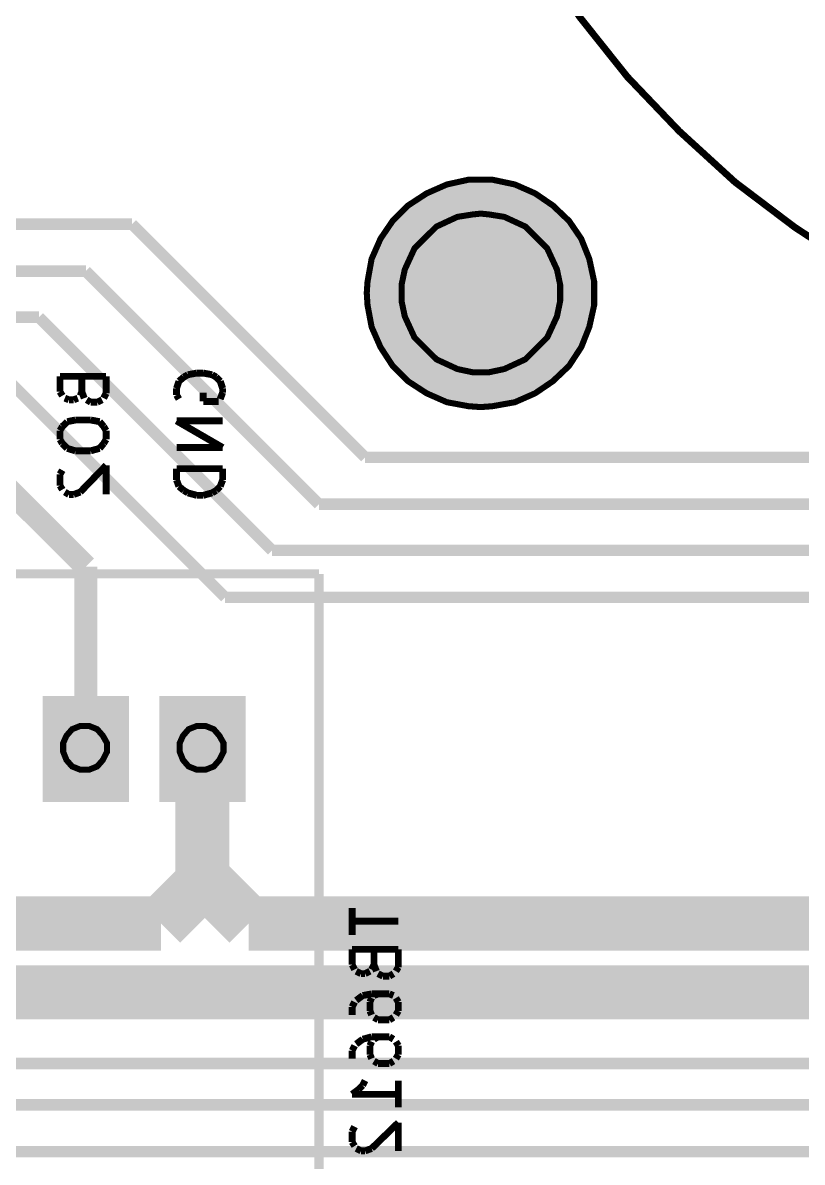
# Model space of a CAD drawing. Header units: millimetres. Extents: x 10 to 287, y 10 to 200.
# Drawn here: x 138.33 to 155.31, y 103.22 to 128.05 of the extents above; entities that cross this region are included whole.
import ezdxf

# ---------------------------------------------------------------- set-up
doc = ezdxf.new("R2010")
doc.units = ezdxf.units.MM
doc.layers.add('H', color=7, linetype='Continuous')
doc.layers.add('P', color=7, linetype='Continuous')

msp = doc.modelspace()

# ---------------------------------------------------------------- hatches: boundary and pattern name
at = {"layer": 'H', "linetype": 'Continuous'}
for points in [[(148.308, 119.68), (148.061, 119.68), (147.567, 119.786), (147.126, 119.962), (146.738, 120.244), (146.403, 120.579), (146.138, 120.968), (145.944, 121.408), (145.838, 121.902), (145.838, 122.149), (145.838, 122.414), (145.944, 122.89), (146.138, 123.331), (146.403, 123.737), (146.738, 124.072), (147.126, 124.337), (147.567, 124.531), (148.061, 124.619), (148.308, 124.636), (148.572, 124.619), (149.049, 124.531), (149.49, 124.337), (149.895, 124.072), (150.23, 123.737), (150.495, 123.331), (150.689, 122.89), (150.777, 122.414), (150.795, 122.149), (150.777, 121.902), (150.689, 121.408), (150.495, 120.968), (150.23, 120.579), (149.895, 120.244), (149.49, 119.962), (149.049, 119.786), (148.572, 119.68), (148.308, 119.68)], [(148.308, 119.68), (148.061, 119.68), (147.567, 119.786), (147.126, 119.962), (146.738, 120.244), (146.403, 120.579), (146.138, 120.968), (145.944, 121.408), (145.838, 121.902), (145.838, 122.149), (145.838, 122.414), (145.944, 122.89), (146.138, 123.331), (146.403, 123.737), (146.738, 124.072), (147.126, 124.337), (147.567, 124.531), (148.061, 124.619), (148.308, 124.636), (148.572, 124.619), (149.049, 124.531), (149.49, 124.337), (149.895, 124.072), (150.23, 123.737), (150.495, 123.331), (150.689, 122.89), (150.777, 122.414), (150.795, 122.149), (150.777, 121.902), (150.689, 121.408), (150.495, 120.968), (150.23, 120.579), (149.895, 120.244), (149.49, 119.962), (149.049, 119.786), (148.572, 119.68), (148.308, 119.68)], [(148.308, 120.421), (148.131, 120.438), (147.796, 120.509), (147.338, 120.721), (146.879, 121.179), (146.667, 121.638), (146.597, 121.973), (146.579, 122.167), (146.597, 122.343), (146.667, 122.678), (146.879, 123.137), (147.338, 123.596), (147.796, 123.807), (148.131, 123.878), (148.308, 123.878), (148.484, 123.878), (148.837, 123.807), (149.296, 123.596), (149.754, 123.137), (149.966, 122.661), (150.036, 122.326), (150.036, 122.149), (150.036, 121.973), (149.966, 121.638), (149.754, 121.179), (149.296, 120.721), (148.837, 120.509), (148.484, 120.438), (148.308, 120.421)], [(148.308, 120.421), (148.131, 120.438), (147.796, 120.509), (147.338, 120.721), (146.879, 121.179), (146.667, 121.638), (146.597, 121.973), (146.579, 122.167), (146.597, 122.343), (146.667, 122.678), (146.879, 123.137), (147.338, 123.596), (147.796, 123.807), (148.131, 123.878), (148.308, 123.878), (148.484, 123.878), (148.837, 123.807), (149.296, 123.596), (149.754, 123.137), (149.966, 122.661), (150.036, 122.326), (150.036, 122.149), (150.036, 121.973), (149.966, 121.638), (149.754, 121.179), (149.296, 120.721), (148.837, 120.509), (148.484, 120.438), (148.308, 120.421)], [(139.682, 111.76), (139.594, 111.778), (139.418, 111.848), (139.277, 111.989), (139.206, 112.148), (139.206, 112.254), (139.206, 112.342), (139.277, 112.518), (139.418, 112.642), (139.594, 112.713), (139.682, 112.73), (139.788, 112.713), (139.965, 112.642), (140.088, 112.518), (140.159, 112.342), (140.159, 112.254), (140.159, 112.148), (140.088, 111.989), (139.965, 111.848), (139.788, 111.778), (139.682, 111.76)], [(139.682, 111.76), (139.594, 111.778), (139.418, 111.848), (139.277, 111.989), (139.206, 112.148), (139.206, 112.254), (139.206, 112.342), (139.277, 112.518), (139.418, 112.642), (139.594, 112.713), (139.682, 112.73), (139.788, 112.713), (139.965, 112.642), (140.088, 112.518), (140.159, 112.342), (140.159, 112.254), (140.159, 112.148), (140.088, 111.989), (139.965, 111.848), (139.788, 111.778), (139.682, 111.76)], [(142.222, 111.76), (142.134, 111.778), (141.958, 111.848), (141.817, 111.989), (141.746, 112.148), (141.746, 112.254), (141.746, 112.342), (141.817, 112.518), (141.958, 112.642), (142.134, 112.713), (142.222, 112.73), (142.328, 112.713), (142.505, 112.642), (142.628, 112.518), (142.699, 112.342), (142.699, 112.254), (142.699, 112.148), (142.628, 111.989), (142.505, 111.848), (142.328, 111.778), (142.222, 111.76)], [(142.222, 111.76), (142.134, 111.778), (141.958, 111.848), (141.817, 111.989), (141.746, 112.148), (141.746, 112.254), (141.746, 112.342), (141.817, 112.518), (141.958, 112.642), (142.134, 112.713), (142.222, 112.73), (142.328, 112.713), (142.505, 112.642), (142.628, 112.518), (142.699, 112.342), (142.699, 112.254), (142.699, 112.148), (142.628, 111.989), (142.505, 111.848), (142.328, 111.778), (142.222, 111.76)]]:
    msp.add_hatch(color=256, dxfattribs=at).paths.add_polyline_path(points)

# ---------------------------------------------------------------- linework, layer by layer
at = {"layer": 'P'}
for points, const_width in [([(147.197, 134.973), (147.426, 134.144), (148.008, 132.539), (148.713, 131.004), (149.543, 129.558), (150.46, 128.182), (151.5, 126.877), (152.629, 125.695), (153.846, 124.583), (155.152, 123.596), (156.528, 122.696), (157.974, 121.92), (159.491, 121.25), (161.061, 120.721), (162.683, 120.297), (164.359, 120.015), (166.053, 119.874), (166.917, 119.874), (167.181, 119.874), (166.952, 119.874)], 0.15), ([(147.197, 134.973), (147.426, 134.144), (148.008, 132.539), (148.713, 131.004), (149.543, 129.558), (150.46, 128.182), (151.5, 126.877), (152.629, 125.695), (153.846, 124.583), (155.152, 123.596), (156.528, 122.696), (157.974, 121.92), (159.491, 121.25), (161.061, 120.721), (162.683, 120.297), (164.359, 120.015), (166.053, 119.874), (166.917, 119.874), (167.181, 119.874), (166.952, 119.874)], 0.15), ([(129.963, 125.924), (139.7, 116.205)], 0.5), ([(129.963, 125.924), (139.7, 116.205)], 0.5), ([(150.777, 122.167), (150.777, 122.414), (150.671, 122.908), (150.495, 123.349), (150.23, 123.737), (149.878, 124.072), (149.49, 124.337), (149.049, 124.531), (148.555, 124.636), (148.308, 124.636), (148.043, 124.636), (147.567, 124.531), (147.126, 124.337), (146.72, 124.072), (146.385, 123.737), (146.121, 123.349), (145.927, 122.908), (145.838, 122.414), (145.821, 122.167), (145.838, 121.902), (145.927, 121.426), (146.121, 120.985), (146.385, 120.579), (146.72, 120.244), (147.126, 119.98), (147.567, 119.786), (148.043, 119.698), (148.308, 119.68), (148.555, 119.698), (149.049, 119.786), (149.49, 119.98), (149.878, 120.244), (150.23, 120.579), (150.495, 120.985), (150.671, 121.426), (150.777, 121.902), (150.777, 122.167), (150.777, 122.167)], 0.132), ([(150.777, 122.167), (150.777, 122.414), (150.671, 122.908), (150.495, 123.349), (150.23, 123.737), (149.878, 124.072), (149.49, 124.337), (149.049, 124.531), (148.555, 124.636), (148.308, 124.636), (148.043, 124.636), (147.567, 124.531), (147.126, 124.337), (146.72, 124.072), (146.385, 123.737), (146.121, 123.349), (145.927, 122.908), (145.838, 122.414), (145.821, 122.167), (145.838, 121.902), (145.927, 121.426), (146.121, 120.985), (146.385, 120.579), (146.72, 120.244), (147.126, 119.98), (147.567, 119.786), (148.043, 119.698), (148.308, 119.68), (148.555, 119.698), (149.049, 119.786), (149.49, 119.98), (149.878, 120.244), (150.23, 120.579), (150.495, 120.985), (150.671, 121.426), (150.777, 121.902), (150.777, 122.167), (150.777, 122.167)], 0.132), ([(150.036, 122.167), (150.036, 122.343), (149.966, 122.678), (149.754, 123.137), (149.278, 123.613), (148.819, 123.825), (148.484, 123.878), (148.308, 123.896), (148.131, 123.878), (147.796, 123.825), (147.338, 123.613), (146.861, 123.137), (146.65, 122.678), (146.579, 122.343), (146.579, 122.167), (146.579, 121.991), (146.65, 121.655), (146.861, 121.197), (147.338, 120.721), (147.796, 120.509), (148.131, 120.438), (148.308, 120.438), (148.484, 120.438), (148.819, 120.509), (149.278, 120.721), (149.754, 121.197), (149.966, 121.655), (150.036, 121.991), (150.036, 122.167), (150.036, 122.167)], 0.132), ([(150.036, 122.167), (150.036, 122.343), (149.966, 122.678), (149.754, 123.137), (149.278, 123.613), (148.819, 123.825), (148.484, 123.878), (148.308, 123.896), (148.131, 123.878), (147.796, 123.825), (147.338, 123.613), (146.861, 123.137), (146.65, 122.678), (146.579, 122.343), (146.579, 122.167), (146.579, 121.991), (146.65, 121.655), (146.861, 121.197), (147.338, 120.721), (147.796, 120.509), (148.131, 120.438), (148.308, 120.438), (148.484, 120.438), (148.819, 120.509), (149.278, 120.721), (149.754, 121.197), (149.966, 121.655), (150.036, 121.991), (150.036, 122.167), (150.036, 122.167)], 0.132), ([(140.705, 123.666), (103.117, 123.666)], 0.25), ([(140.705, 123.666), (103.117, 123.666)], 0.25), ([(145.785, 118.586), (140.705, 123.666)], 0.25), ([(145.785, 118.586), (140.705, 123.666)], 0.25), ([(139.7, 122.643), (101.088, 122.643)], 0.25), ([(139.7, 122.643), (101.088, 122.643)], 0.25), ([(144.78, 117.563), (139.7, 122.643)], 0.25), ([(144.78, 117.563), (139.7, 122.643)], 0.25), ([(138.677, 121.638), (115.764, 121.638)], 0.25), ([(138.677, 121.638), (115.764, 121.638)], 0.25), ([(143.757, 116.558), (138.677, 121.638)], 0.25), ([(143.757, 116.558), (138.677, 121.638)], 0.25), ([(142.734, 115.535), (137.654, 120.615)], 0.25), ([(142.734, 115.535), (137.654, 120.615)], 0.25), ([(141.834, 120.333), (141.923, 120.385)], 0.15), ([(141.834, 120.333), (141.923, 120.385)], 0.15), ([(141.923, 120.385), (142.117, 120.421)], 0.15), ([(141.923, 120.385), (142.117, 120.421)], 0.15), ([(142.117, 120.421), (142.258, 120.421)], 0.15), ([(142.117, 120.421), (142.258, 120.421)], 0.15), ([(142.258, 120.421), (142.452, 120.385)], 0.15), ([(142.258, 120.421), (142.452, 120.385)], 0.15), ([(142.452, 120.385), (142.54, 120.333)], 0.15), ([(142.452, 120.385), (142.54, 120.333)], 0.15), ([(140.141, 120.35), (139.136, 120.35)], 0.15), ([(139.136, 120.35), (139.136, 120.015)], 0.15), ([(140.141, 120.35), (139.136, 120.35)], 0.15), ([(139.136, 120.35), (139.136, 120.015)], 0.15), ([(139.612, 120.015), (139.612, 120.35)], 0.15), ([(139.612, 120.015), (139.612, 120.35)], 0.15), ([(140.141, 119.98), (140.141, 120.35)], 0.15), ([(140.141, 119.98), (140.141, 120.35)], 0.15), ([(141.676, 120.086), (141.728, 120.244)], 0.15), ([(141.676, 120.086), (141.728, 120.244)], 0.15), ([(141.728, 120.244), (141.834, 120.333)], 0.15), ([(141.728, 120.244), (141.834, 120.333)], 0.15), ([(142.54, 120.333), (142.628, 120.244)], 0.15), ([(142.54, 120.333), (142.628, 120.244)], 0.15), ([(142.628, 120.244), (142.681, 120.086)], 0.15), ([(142.628, 120.244), (142.681, 120.086)], 0.15), ([(139.136, 120.015), (139.188, 119.927)], 0.15), ([(139.136, 120.015), (139.188, 119.927)], 0.15), ([(139.241, 119.874), (139.33, 119.839)], 0.15), ([(139.241, 119.874), (139.33, 119.839)], 0.15), ([(139.435, 119.839), (139.524, 119.874)], 0.15), ([(139.435, 119.839), (139.524, 119.874)], 0.15), ([(139.577, 119.927), (139.612, 120.015)], 0.15), ([(139.577, 119.927), (139.612, 120.015)], 0.15), ([(139.612, 120.015), (139.665, 119.874)], 0.15), ([(139.612, 120.015), (139.665, 119.874)], 0.15), ([(140.088, 119.874), (140.141, 119.98)], 0.15), ([(140.088, 119.874), (140.141, 119.98)], 0.15), ([(141.676, 119.944), (141.676, 120.086)], 0.15), ([(141.676, 119.944), (141.676, 120.086)], 0.15), ([(141.728, 119.856), (141.676, 119.944)], 0.15), ([(141.728, 119.856), (141.676, 119.944)], 0.15), ([(142.258, 119.803), (142.258, 119.997)], 0.15), ([(142.258, 119.803), (142.258, 119.997)], 0.15), ([(142.681, 119.997), (142.628, 119.856)], 0.15), ([(142.681, 119.997), (142.628, 119.856)], 0.15), ([(142.681, 120.086), (142.681, 119.997)], 0.15), ([(142.681, 120.086), (142.681, 119.997)], 0.15), ([(139.33, 119.839), (139.435, 119.839)], 0.15), ([(139.33, 119.839), (139.435, 119.839)], 0.15), ([(139.718, 119.839), (139.806, 119.786)], 0.15), ([(139.718, 119.839), (139.806, 119.786)], 0.15), ([(139.806, 119.786), (139.947, 119.786)], 0.15), ([(139.806, 119.786), (139.947, 119.786)], 0.15), ([(139.947, 119.786), (140.053, 119.839)], 0.15), ([(139.947, 119.786), (140.053, 119.839)], 0.15), ([(142.593, 119.803), (142.258, 119.803)], 0.15), ([(142.593, 119.803), (142.258, 119.803)], 0.15), ([(139.294, 119.362), (139.188, 119.257)], 0.15), ([(139.294, 119.362), (139.188, 119.257)], 0.15), ([(139.471, 119.398), (139.294, 119.362)], 0.15), ([(139.471, 119.398), (139.294, 119.362)], 0.15), ([(139.806, 119.398), (139.471, 119.398)], 0.15), ([(139.806, 119.398), (139.471, 119.398)], 0.15), ([(140, 119.362), (139.806, 119.398)], 0.15), ([(140, 119.362), (139.806, 119.398)], 0.15), ([(140.088, 119.257), (140, 119.362)], 0.15), ([(140.088, 119.257), (140, 119.362)], 0.15), ([(142.681, 119.38), (141.676, 119.38)], 0.15), ([(141.676, 119.38), (142.681, 118.798)], 0.15), ([(142.681, 119.38), (141.676, 119.38)], 0.15), ([(141.676, 119.38), (142.681, 118.798)], 0.15), ([(139.188, 119.257), (139.136, 119.168)], 0.15), ([(139.188, 119.257), (139.136, 119.168)], 0.15), ([(139.136, 119.168), (139.136, 118.974)], 0.15), ([(139.136, 119.168), (139.136, 118.974)], 0.15), ([(140.141, 119.168), (140.088, 119.257)], 0.15), ([(140.141, 119.168), (140.088, 119.257)], 0.15), ([(140.141, 118.974), (140.141, 119.168)], 0.15), ([(140.141, 118.974), (140.141, 119.168)], 0.15), ([(139.136, 118.974), (139.188, 118.886)], 0.15), ([(139.136, 118.974), (139.188, 118.886)], 0.15), ([(139.188, 118.886), (139.294, 118.78)], 0.15), ([(139.188, 118.886), (139.294, 118.78)], 0.15), ([(140, 118.78), (140.088, 118.886)], 0.15), ([(140, 118.78), (140.088, 118.886)], 0.15), ([(140.088, 118.886), (140.141, 118.974)], 0.15), ([(140.088, 118.886), (140.141, 118.974)], 0.15), ([(139.294, 118.78), (139.471, 118.727)], 0.15), ([(139.294, 118.78), (139.471, 118.727)], 0.15), ([(139.471, 118.727), (139.806, 118.727)], 0.15), ([(139.471, 118.727), (139.806, 118.727)], 0.15), ([(139.806, 118.727), (140, 118.78)], 0.15), ([(139.806, 118.727), (140, 118.78)], 0.15), ([(142.681, 118.798), (141.676, 118.798)], 0.15), ([(142.681, 118.798), (141.676, 118.798)], 0.15), ([(187.96, 118.586), (145.785, 118.586)], 0.25), ([(187.96, 118.586), (145.785, 118.586)], 0.25), ([(139.577, 117.828), (140.141, 118.41)], 0.15), ([(139.577, 117.828), (140.141, 118.41)], 0.15), ([(140.141, 118.41), (140.141, 117.775)], 0.15), ([(140.141, 118.41), (140.141, 117.775)], 0.15), ([(139.188, 118.304), (139.136, 118.216)], 0.15), ([(139.188, 118.304), (139.136, 118.216)], 0.15), ([(139.136, 118.216), (139.136, 117.969)], 0.15), ([(139.136, 118.216), (139.136, 117.969)], 0.15), ([(142.681, 118.339), (141.676, 118.339)], 0.15), ([(141.676, 118.339), (141.676, 118.092)], 0.15), ([(142.681, 118.339), (141.676, 118.339)], 0.15), ([(141.676, 118.339), (141.676, 118.092)], 0.15), ([(142.681, 118.092), (142.681, 118.339)], 0.15), ([(142.681, 118.092), (142.681, 118.339)], 0.15), ([(139.136, 117.969), (139.188, 117.881)], 0.15), ([(139.136, 117.969), (139.188, 117.881)], 0.15), ([(141.676, 118.092), (141.728, 117.951)], 0.15), ([(141.676, 118.092), (141.728, 117.951)], 0.15), ([(141.728, 117.951), (141.834, 117.863)], 0.15), ([(141.728, 117.951), (141.834, 117.863)], 0.15), ([(142.54, 117.863), (142.628, 117.951)], 0.15), ([(142.54, 117.863), (142.628, 117.951)], 0.15), ([(142.628, 117.951), (142.681, 118.092)], 0.15), ([(142.628, 117.951), (142.681, 118.092)], 0.15), ([(139.241, 117.828), (139.33, 117.775)], 0.15), ([(139.241, 117.828), (139.33, 117.775)], 0.15), ([(139.33, 117.775), (139.435, 117.775)], 0.15), ([(139.33, 117.775), (139.435, 117.775)], 0.15), ([(139.435, 117.775), (139.577, 117.828)], 0.15), ([(139.435, 117.775), (139.577, 117.828)], 0.15), ([(141.834, 117.863), (141.923, 117.81)], 0.15), ([(141.834, 117.863), (141.923, 117.81)], 0.15), ([(141.923, 117.81), (142.117, 117.757)], 0.15), ([(141.923, 117.81), (142.117, 117.757)], 0.15), ([(142.117, 117.757), (142.258, 117.757)], 0.15), ([(142.117, 117.757), (142.258, 117.757)], 0.15), ([(142.258, 117.757), (142.452, 117.81)], 0.15), ([(142.258, 117.757), (142.452, 117.81)], 0.15), ([(142.452, 117.81), (142.54, 117.863)], 0.15), ([(142.452, 117.81), (142.54, 117.863)], 0.15), ([(186.425, 117.563), (144.78, 117.563)], 0.25), ([(186.425, 117.563), (144.78, 117.563)], 0.25), ([(184.908, 116.558), (143.757, 116.558)], 0.25), ([(184.908, 116.558), (143.757, 116.558)], 0.25), ([(139.7, 116.205), (139.7, 112.236)], 0.5), ([(139.7, 116.205), (139.7, 112.236)], 0.5), ([(144.78, 116.046), (121.92, 116.046)], 0.2), ([(144.78, 116.046), (121.92, 116.046)], 0.2), ([(144.78, 116.046), (121.92, 116.046)], 0.2), ([(144.78, 116.046), (121.92, 116.046)], 0.2), ([(144.78, 116.046), (121.92, 116.046)], 0.2), ([(144.78, 116.046), (121.92, 116.046)], 0.2), ([(144.78, 93.186), (144.78, 116.046)], 0.2), ([(144.78, 93.186), (144.78, 116.046)], 0.2), ([(144.78, 93.186), (144.78, 116.046)], 0.2), ([(144.78, 93.186), (144.78, 116.046)], 0.2), ([(144.78, 93.186), (144.78, 116.046)], 0.2), ([(144.78, 93.186), (144.78, 116.046)], 0.2), ([(183.374, 115.535), (142.734, 115.535)], 0.25), ([(183.374, 115.535), (142.734, 115.535)], 0.25), ([(139.7, 113.383), (139.7, 111.072)], 1.878), ([(139.7, 113.383), (139.7, 111.072)], 1.878), ([(142.24, 113.383), (142.24, 111.072)], 1.878), ([(142.24, 113.383), (142.24, 111.072)], 1.878), ([(140.159, 112.254), (140.159, 112.36), (140.07, 112.518), (139.947, 112.66), (139.771, 112.73), (139.682, 112.73), (139.577, 112.73), (139.4, 112.66), (139.277, 112.518), (139.206, 112.36), (139.206, 112.254), (139.206, 112.166), (139.277, 111.989), (139.4, 111.848), (139.577, 111.778), (139.682, 111.778), (139.771, 111.778), (139.947, 111.848), (140.07, 111.989), (140.159, 112.166), (140.159, 112.254), (140.159, 112.254)], 0.132), ([(140.159, 112.254), (140.159, 112.36), (140.07, 112.518), (139.947, 112.66), (139.771, 112.73), (139.682, 112.73), (139.577, 112.73), (139.4, 112.66), (139.277, 112.518), (139.206, 112.36), (139.206, 112.254), (139.206, 112.166), (139.277, 111.989), (139.4, 111.848), (139.577, 111.778), (139.682, 111.778), (139.771, 111.778), (139.947, 111.848), (140.07, 111.989), (140.159, 112.166), (140.159, 112.254), (140.159, 112.254)], 0.132), ([(142.24, 109.326), (142.24, 112.236)], 1.177), ([(142.24, 109.432), (142.24, 112.236)], 1.177), ([(142.24, 109.326), (142.24, 112.236)], 1.177), ([(142.24, 109.432), (142.24, 112.236)], 1.177), ([(142.699, 112.254), (142.699, 112.36), (142.61, 112.518), (142.487, 112.66), (142.311, 112.73), (142.222, 112.73), (142.117, 112.73), (141.94, 112.66), (141.817, 112.518), (141.746, 112.36), (141.746, 112.254), (141.746, 112.166), (141.817, 111.989), (141.94, 111.848), (142.117, 111.778), (142.222, 111.778), (142.311, 111.778), (142.487, 111.848), (142.61, 111.989), (142.699, 112.166), (142.699, 112.254), (142.699, 112.254)], 0.132), ([(142.699, 112.254), (142.699, 112.36), (142.61, 112.518), (142.487, 112.66), (142.311, 112.73), (142.222, 112.73), (142.117, 112.73), (141.94, 112.66), (141.817, 112.518), (141.746, 112.36), (141.746, 112.254), (141.746, 112.166), (141.817, 111.989), (141.94, 111.848), (142.117, 111.778), (142.222, 111.778), (142.311, 111.778), (142.487, 111.848), (142.61, 111.989), (142.699, 112.166), (142.699, 112.254), (142.699, 112.254)], 0.132), ([(143.245, 108.426), (142.24, 109.432)], 1.177), ([(143.245, 108.426), (142.24, 109.432)], 1.177), ([(141.34, 108.426), (142.24, 109.326)], 1.177), ([(141.34, 108.426), (142.24, 109.326)], 1.177), ([(130.44, 108.426), (141.34, 108.426)], 1.177), ([(130.44, 108.426), (141.34, 108.426)], 1.177), ([(163.83, 108.426), (143.245, 108.426)], 1.177), ([(163.83, 108.426), (143.245, 108.426)], 1.177), ([(145.503, 108.761), (145.503, 108.179)], 0.15), ([(145.503, 108.761), (145.503, 108.179)], 0.15), ([(146.509, 108.479), (145.503, 108.479)], 0.15), ([(146.509, 108.479), (145.503, 108.479)], 0.15), ([(146.509, 107.862), (145.503, 107.862)], 0.15), ([(145.503, 107.862), (145.503, 107.527)], 0.15), ([(146.509, 107.862), (145.503, 107.862)], 0.15), ([(145.503, 107.862), (145.503, 107.527)], 0.15), ([(145.979, 107.527), (145.979, 107.862)], 0.15), ([(145.979, 107.527), (145.979, 107.862)], 0.15), ([(146.509, 107.474), (146.509, 107.862)], 0.15), ([(146.509, 107.474), (146.509, 107.862)], 0.15), ([(145.503, 107.527), (145.556, 107.421)], 0.15), ([(145.503, 107.527), (145.556, 107.421)], 0.15), ([(145.927, 107.421), (145.979, 107.527)], 0.15), ([(145.927, 107.421), (145.979, 107.527)], 0.15), ([(145.979, 107.527), (146.032, 107.386)], 0.15), ([(145.979, 107.527), (146.032, 107.386)], 0.15), ([(146.456, 107.386), (146.509, 107.474)], 0.15), ([(146.456, 107.386), (146.509, 107.474)], 0.15), ([(166.67, 106.927), (129.399, 106.927)], 1.177), ([(166.67, 106.927), (129.399, 106.927)], 1.177), ([(145.591, 107.386), (145.697, 107.333)], 0.15), ([(145.591, 107.386), (145.697, 107.333)], 0.15), ([(145.697, 107.333), (145.785, 107.333)], 0.15), ([(145.697, 107.333), (145.785, 107.333)], 0.15), ([(145.785, 107.333), (145.891, 107.386)], 0.15), ([(145.785, 107.333), (145.891, 107.386)], 0.15), ([(146.068, 107.333), (146.173, 107.28)], 0.15), ([(146.068, 107.333), (146.173, 107.28)], 0.15), ([(146.173, 107.28), (146.315, 107.28)], 0.15), ([(146.173, 107.28), (146.315, 107.28)], 0.15), ([(146.315, 107.28), (146.403, 107.333)], 0.15), ([(146.315, 107.28), (146.403, 107.333)], 0.15), ([(145.503, 106.609), (145.556, 106.715)], 0.15), ([(145.503, 106.609), (145.556, 106.715)], 0.15), ([(145.591, 106.751), (145.733, 106.856)], 0.15), ([(145.591, 106.751), (145.733, 106.856)], 0.15), ([(145.733, 106.856), (145.927, 106.892)], 0.15), ([(145.733, 106.856), (145.927, 106.892)], 0.15), ([(145.891, 106.715), (145.927, 106.803)], 0.15), ([(145.891, 106.715), (145.927, 106.803)], 0.15), ([(145.891, 106.521), (145.891, 106.715)], 0.15), ([(145.891, 106.521), (145.891, 106.715)], 0.15), ([(145.927, 106.892), (146.315, 106.892)], 0.15), ([(145.927, 106.892), (146.315, 106.892)], 0.15), ([(145.979, 106.856), (146.068, 106.892)], 0.15), ([(145.979, 106.856), (146.068, 106.892)], 0.15), ([(146.315, 106.892), (146.403, 106.856)], 0.15), ([(146.315, 106.892), (146.403, 106.856)], 0.15), ([(146.456, 106.803), (146.509, 106.715)], 0.15), ([(146.456, 106.803), (146.509, 106.715)], 0.15), ([(146.509, 106.715), (146.509, 106.521)], 0.15), ([(146.509, 106.715), (146.509, 106.521)], 0.15), ([(145.503, 106.433), (145.503, 106.609)], 0.15), ([(145.503, 106.433), (145.503, 106.609)], 0.15), ([(145.927, 106.433), (145.891, 106.521)], 0.15), ([(145.927, 106.433), (145.891, 106.521)], 0.15), ([(146.509, 106.521), (146.456, 106.433)], 0.15), ([(146.509, 106.521), (146.456, 106.433)], 0.15), ([(146.068, 106.327), (145.979, 106.38)], 0.15), ([(146.068, 106.327), (145.979, 106.38)], 0.15), ([(146.315, 106.327), (146.068, 106.327)], 0.15), ([(146.315, 106.327), (146.068, 106.327)], 0.15), ([(146.403, 106.38), (146.315, 106.327)], 0.15), ([(146.403, 106.38), (146.315, 106.327)], 0.15), ([(145.733, 105.904), (145.927, 105.957)], 0.15), ([(145.733, 105.904), (145.927, 105.957)], 0.15), ([(145.927, 105.957), (146.315, 105.957)], 0.15), ([(145.927, 105.957), (146.315, 105.957)], 0.15), ([(145.979, 105.904), (146.068, 105.957)], 0.15), ([(145.979, 105.904), (146.068, 105.957)], 0.15), ([(146.315, 105.957), (146.403, 105.904)], 0.15), ([(146.315, 105.957), (146.403, 105.904)], 0.15), ([(145.503, 105.657), (145.556, 105.763)], 0.15), ([(145.503, 105.657), (145.556, 105.763)], 0.15), ([(145.591, 105.798), (145.733, 105.904)], 0.15), ([(145.591, 105.798), (145.733, 105.904)], 0.15), ([(145.891, 105.763), (145.927, 105.851)], 0.15), ([(145.891, 105.763), (145.927, 105.851)], 0.15), ([(145.891, 105.569), (145.891, 105.763)], 0.15), ([(145.891, 105.569), (145.891, 105.763)], 0.15), ([(146.456, 105.851), (146.509, 105.763)], 0.15), ([(146.456, 105.851), (146.509, 105.763)], 0.15), ([(146.509, 105.763), (146.509, 105.569)], 0.15), ([(146.509, 105.763), (146.509, 105.569)], 0.15), ([(145.503, 105.481), (145.503, 105.657)], 0.15), ([(145.503, 105.481), (145.503, 105.657)], 0.15), ([(145.927, 105.481), (145.891, 105.569)], 0.15), ([(145.927, 105.481), (145.891, 105.569)], 0.15), ([(146.509, 105.569), (146.456, 105.481)], 0.15), ([(146.509, 105.569), (146.456, 105.481)], 0.15), ([(167.675, 105.375), (123.948, 105.375)], 0.25), ([(167.675, 105.375), (123.948, 105.375)], 0.25), ([(146.068, 105.375), (145.979, 105.428)], 0.15), ([(146.068, 105.375), (145.979, 105.428)], 0.15), ([(146.315, 105.375), (146.068, 105.375)], 0.15), ([(146.315, 105.375), (146.068, 105.375)], 0.15), ([(146.403, 105.428), (146.315, 105.375)], 0.15), ([(146.403, 105.428), (146.315, 105.375)], 0.15), ([(145.733, 104.898), (145.785, 105.004)], 0.15), ([(145.733, 104.898), (145.785, 105.004)], 0.15), ([(146.509, 104.422), (146.509, 105.004)], 0.15), ([(146.509, 104.422), (146.509, 105.004)], 0.15), ([(145.503, 104.704), (145.644, 104.81)], 0.15), ([(145.503, 104.704), (145.644, 104.81)], 0.15), ([(145.644, 104.81), (145.733, 104.898)], 0.15), ([(145.644, 104.81), (145.733, 104.898)], 0.15), ([(109.097, 104.475), (173.373, 104.475)], 0.25), ([(109.097, 104.475), (173.373, 104.475)], 0.25), ([(146.509, 104.704), (145.503, 104.704)], 0.15), ([(146.509, 104.704), (145.503, 104.704)], 0.15), ([(145.556, 103.999), (145.503, 103.893)], 0.15), ([(145.556, 103.999), (145.503, 103.893)], 0.15), ([(145.927, 103.523), (146.509, 104.087)], 0.15), ([(145.927, 103.523), (146.509, 104.087)], 0.15), ([(146.509, 104.087), (146.509, 103.47)], 0.15), ([(146.509, 104.087), (146.509, 103.47)], 0.15), ([(145.503, 103.893), (145.503, 103.664)], 0.15), ([(145.503, 103.893), (145.503, 103.664)], 0.15), ([(176.371, 103.452), (110.631, 103.452)], 0.25), ([(176.371, 103.452), (110.631, 103.452)], 0.25), ([(145.503, 103.664), (145.556, 103.576)], 0.15), ([(145.503, 103.664), (145.556, 103.576)], 0.15), ([(145.591, 103.523), (145.697, 103.47)], 0.15), ([(145.591, 103.523), (145.697, 103.47)], 0.15), ([(145.697, 103.47), (145.785, 103.47)], 0.15), ([(145.697, 103.47), (145.785, 103.47)], 0.15), ([(145.785, 103.47), (145.927, 103.523)], 0.15), ([(145.785, 103.47), (145.927, 103.523)], 0.15)]:
    msp.add_lwpolyline(points, dxfattribs=dict(at, const_width=const_width))

doc.saveas('drawing.dxf')
